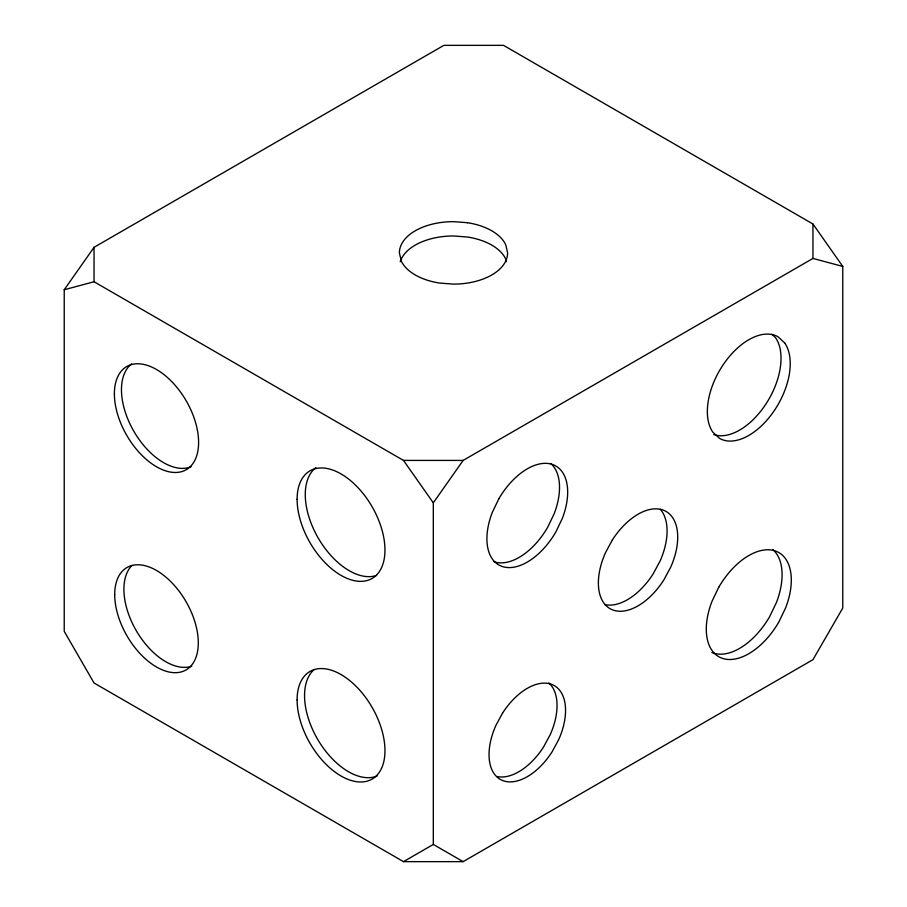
<?xml version="1.0" encoding="UTF-8"?>
<svg xmlns="http://www.w3.org/2000/svg" width="907" height="907" viewBox="0 0 907 907"><rect width="100%" height="100%" fill="white"/><g stroke="black" fill="none" stroke-linecap="round" stroke-linejoin="round"><path stroke-width="1.36" d="M64.227 289.752L94.045 247.316L443.874 45.35L503.51 45.35L812.955 224.006L842.773 266.431L842.773 608.03L812.955 659.684L463.126 861.65L403.49 861.65L94.045 682.994L64.227 631.34L64.227 289.752L94.045 281.748L403.49 460.416L433.308 502.841L433.308 844.428L403.49 861.65M433.308 502.841L463.126 460.416L812.955 258.438L842.773 266.431M403.49 460.416L463.126 460.416M433.308 844.428L463.126 861.65M771.857 334.264L775.474 337.619A58.604 33.842 -60 0 1 766.619 402.935A58.604 33.842 -60 0 1 713.741 434.589M506.344 261.704L505.755 259.107A54.103 31.235 0 0 0 467.502 237.022L453.5 235.967A54.103 31.235 0 0 0 400.225 261.76M812.955 224.006L812.955 258.438M94.045 247.316L94.045 281.748M772.809 549.517A60.111 34.704 -60 0 1 776.392 602.599L769.635 616.669A60.111 34.704 -60 0 1 711.848 652.518M660.341 509.349A56.109 32.391 -60 0 1 660.035 561.138L653.085 574.018A56.109 32.391 -60 0 1 604.844 604.618M548.86 682.937A54.103 31.235 -60 0 1 550.254 734.579L543.542 746.994A54.103 31.235 -60 0 1 497.025 776.494M550.719 463.454A57.107 32.969 -60 0 1 554.12 513.884L547.703 527.239A57.107 32.969 -60 0 1 493.964 561.75M191.06 466.742A59.556 34.387 60 0 1 133.805 431.222A59.556 34.387 60 0 1 131.662 363.877M376.575 575.423A62.118 35.861 60 0 1 317.552 536.876A62.118 35.861 60 0 1 315.897 467.649M377.131 775.973A62.118 35.861 60 0 1 318.006 739.931A62.118 35.861 60 0 1 314.139 669.536M191.762 666.203A59.114 34.126 60 0 1 136.708 631.442A59.114 34.126 60 0 1 132.071 565.344M498.737 498.975L492.32 512.342A57.107 32.969 -60 0 0 502.716 566.648A57.107 32.969 -60 0 0 555.844 531.944L562.261 518.589A57.107 32.969 -60 0 0 551.875 464.282A57.107 32.969 -60 0 0 498.737 498.975M718.741 587.271L711.984 601.341A60.111 34.704 -60 0 0 722.913 658.505A60.111 34.704 -60 0 0 778.852 621.987L785.609 607.917A60.111 34.704 -60 0 0 774.669 550.753A60.111 34.704 -60 0 0 718.741 587.271M502.546 713.117L495.834 725.532A54.103 31.235 -60 0 0 501.605 780.077A54.103 31.235 -60 0 0 552.046 751.903L558.757 739.488A54.103 31.235 -60 0 0 552.987 684.944A54.103 31.235 -60 0 0 502.546 713.117M612.372 539.937L605.423 552.817A56.109 32.391 -60 0 0 611.409 609.368A56.109 32.391 -60 0 0 663.709 580.151L670.67 567.272A56.109 32.391 -60 0 0 664.684 510.72A56.109 32.391 -60 0 0 612.372 539.937M467.502 222.714L453.5 221.648A54.103 31.235 0 0 0 399.397 252.883L401.245 260.967A54.103 31.235 0 0 0 439.498 283.052L453.5 284.118A54.103 31.235 0 0 0 507.603 252.883L505.755 244.799A54.103 31.235 0 0 0 467.502 222.714M784.68 342.937L778.093 336.826A58.604 33.842 -60 0 0 723.559 364.183A58.604 33.842 -60 0 0 712.902 432.231L719.489 438.342A58.604 33.842 -60 0 0 774.022 410.984A58.604 33.842 -60 0 0 784.68 342.937M114.384 393.808A59.556 34.387 60 0 0 177.545 472.388A59.556 34.387 60 0 0 177.545 388.162A59.556 34.387 60 0 0 114.384 393.808M114.701 594.607A59.114 34.126 60 0 0 177.398 672.597A59.114 34.126 60 0 0 177.398 589.006A59.114 34.126 60 0 0 114.701 594.607M297.111 699.921A62.118 35.861 60 0 0 363.004 781.891A62.118 35.861 60 0 0 363.004 694.036A62.118 35.861 60 0 0 297.111 699.921M297.111 499.303A62.118 35.861 60 0 0 363.004 581.262A62.118 35.861 60 0 0 363.004 493.419A62.118 35.861 60 0 0 297.111 499.303"/></g></svg>
